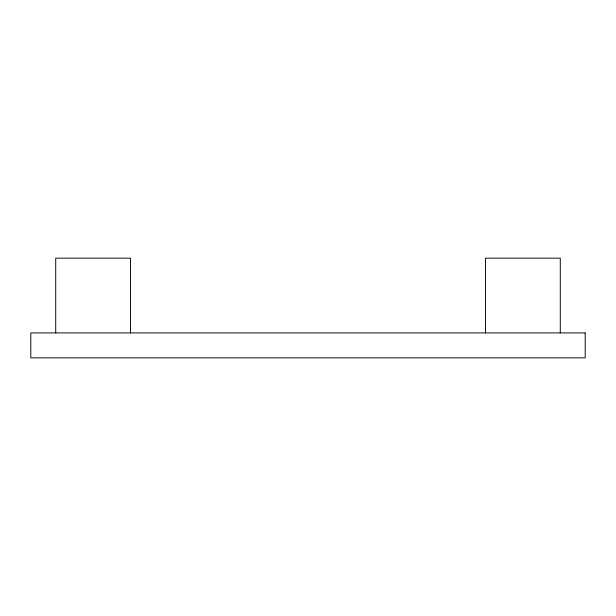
<?xml version="1.0" encoding="UTF-8"?>
<svg xmlns="http://www.w3.org/2000/svg" width="616" height="616" viewBox="0 0 616 616"><rect width="100%" height="100%" fill="white"/><g stroke="black" fill="none" stroke-linecap="round" stroke-linejoin="round"><path stroke-width="0.92" d="M560.283 332.917L560.283 258.166L485.531 258.166L485.531 332.917M130.469 332.917L130.469 258.166L55.717 258.166L55.717 332.917M585.2 332.917L30.8 332.917L30.8 357.834L585.2 357.834L585.2 332.917"/></g></svg>
